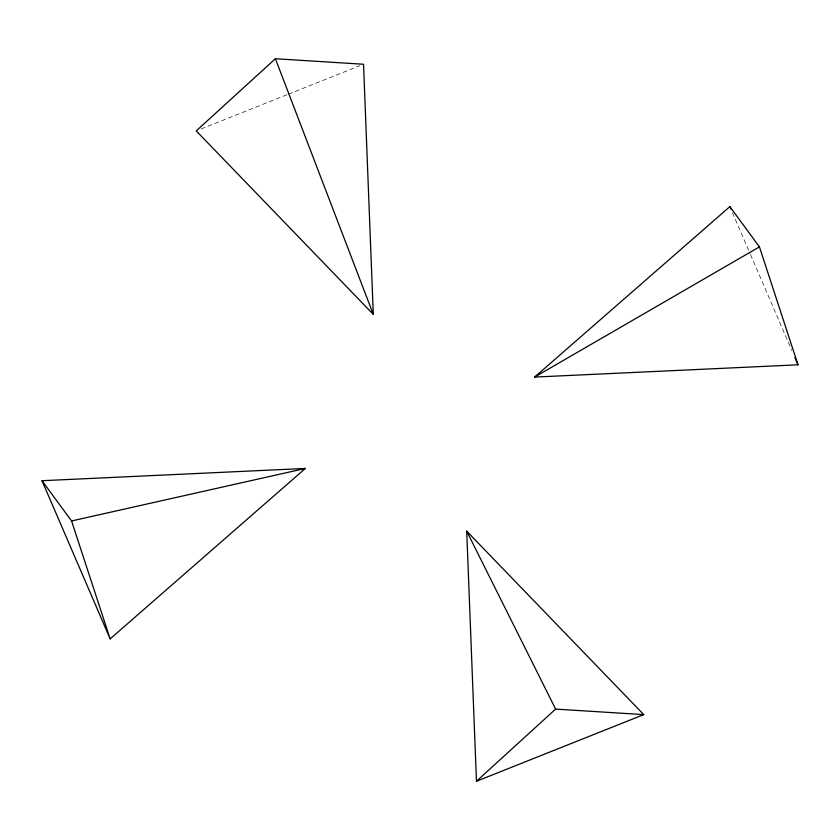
<?xml version="1.0" encoding="UTF-8"?>
<svg xmlns="http://www.w3.org/2000/svg" width="840" height="840" viewBox="0 0 840 840"><rect width="100%" height="100%" fill="white"/><g stroke="black" fill="none" stroke-linecap="round" stroke-linejoin="round"><path stroke-width="0.63" stroke-dasharray="4.2 3.15" d="M201.096 128.971L287.165 94.678M288.372 94.195L359.898 65.699M732.428 212.625L749.984 253.365M750.498 254.562L791.805 350.417"/><path stroke-width="1.26" d="M275.394 58.737L196.245 130.904L373.296 314.36L363.531 64.249L275.394 58.737L373.296 314.36M476.469 781.263L555.618 709.097L643.755 714.609L466.704 531.153L476.469 781.263L643.755 714.609M110.145 638.883L305.361 468.437L42 480.711L110.145 638.883L71.579 520.957L42 480.711M534.639 377.076L729.855 206.63L759.433 246.876L798 364.802L534.639 377.076L759.433 246.876M71.579 520.957L305.361 468.437M466.704 531.153L555.618 709.097M729.855 206.63L730.884 209.034M794.903 357.609L798 364.802"/></g></svg>
